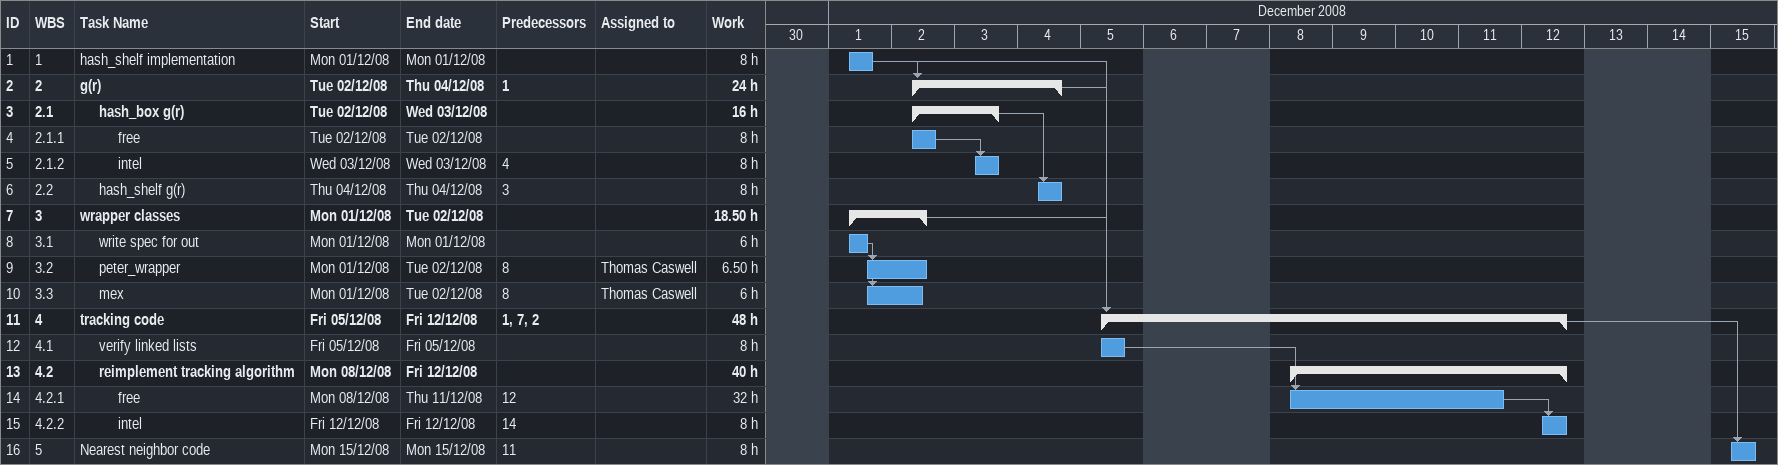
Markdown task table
| ID | WBS | Task | Start | Finish | Predecessors | Resources | Work (h) |
|---|---|---|---|---|---|---|---|
| 1 | 1 | hash_shelf implementation | 2008-12-01 | 2008-12-01 |  |  | 8 |
| 2 | 2 | **g(r)** | 2008-12-02 | 2008-12-04 | 1 |  | 24 |
| 3 | 2.1 | **hash_box g(r)** | 2008-12-02 | 2008-12-03 |  |  | 16 |
| 4 | 2.1.1 | free | 2008-12-02 | 2008-12-02 |  |  | 8 |
| 5 | 2.1.2 | intel | 2008-12-03 | 2008-12-03 | 4 |  | 8 |
| 6 | 2.2 | hash_shelf g(r) | 2008-12-04 | 2008-12-04 | 3 |  | 8 |
| 7 | 3 | **wrapper classes** | 2008-12-01 | 2008-12-02 |  |  | 18.50 |
| 8 | 3.1 | write spec for out | 2008-12-01 | 2008-12-01 |  |  | 6 |
| 9 | 3.2 | peter_wrapper | 2008-12-01 | 2008-12-02 | 8 | Thomas Caswell | 6.50 |
| 10 | 3.3 | mex | 2008-12-01 | 2008-12-02 | 8 | Thomas Caswell | 6 |
| 11 | 4 | **tracking code** | 2008-12-05 | 2008-12-12 | 1, 7, 2 |  | 48 |
| 12 | 4.1 | verify linked lists | 2008-12-05 | 2008-12-05 |  |  | 8 |
| 13 | 4.2 | **reimplement tracking algorithm** | 2008-12-08 | 2008-12-12 |  |  | 40 |
| 14 | 4.2.1 | free | 2008-12-08 | 2008-12-11 | 12 |  | 32 |
| 15 | 4.2.2 | intel | 2008-12-12 | 2008-12-12 | 14 |  | 8 |
| 16 | 5 | Nearest neighbor code | 2008-12-15 | 2008-12-15 | 11 |  | 8 |
